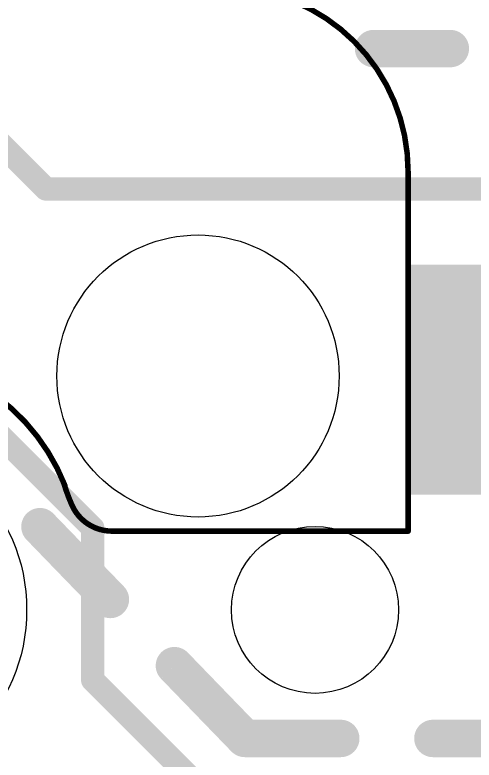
# Model space of a CAD drawing. Extents: x -0.1 to 50.9, y -0.1 to 23.
# Drawn here: x 17.7 to 22.68, y 9.8 to 17.89 of the extents above; entities that cross this region are included whole.
import ezdxf

# ---------------------------------------------------------------- set-up
doc = ezdxf.new("R2010")
doc.units = 0
for name, color, linetype in [('1', 12, 'CONTINUOUS'), ('20', 53, 'CONTINUOUS'), ('21', 40, 'CONTINUOUS')]:
    doc.layers.add(name, color=color, linetype=linetype)

# ---------------------------------------------------------------- blocks, each defined once
blk = doc.blocks.new('RECT')
blk.add_solid([(-0.5, -0.5), (0.5, -0.5), (-0.5, 0.5), (0.5, 0.5)])

msp = doc.modelspace()

# ---------------------------------------------------------------- linework, layer by layer
at = {"layer": '1', "const_width": 0.254}
for points in [[(16.51, 17.526), (18.034, 16.002)], [(18.034, 16.002), (25.781, 16.002)], [(15.2477, 15.6133), (18.542, 12.319)], [(18.542, 12.319), (18.542, 10.668)], [(18.542, 10.668), (19.6596, 9.5504)]]:
    msp.add_lwpolyline(points, dxfattribs=at)
at = {"layer": '1', "const_width": 0.127}
for points in [[(18.034, 16.0655, 1), (18.034, 15.9385)], [(17.9891, 15.9571, 1), (18.0789, 16.0469)], [(18.6055, 12.319, 1), (18.4785, 12.319)], [(18.4971, 12.2741, 1), (18.5869, 12.3639)], [(18.5869, 10.7129, 1), (18.4971, 10.6231)], [(18.4785, 10.668, 1), (18.6055, 10.668)]]:
    msp.add_lwpolyline(points, format="xyb", dxfattribs=at)
at = {"layer": '20'}
for centre, radius in [((19.685, 13.97), 1.5318), ((15.875, 11.43), 1.95), ((20.955, 11.43), 0.9068)]:
    msp.add_circle(centre, radius, dxfattribs=at)
at = {"layer": '21'}
for points, const_width in [([(21.965, 16.19, 0.4142), (19.965, 18.19)], 0.06), ([(21.59, 17.6276, 1), (21.59, 17.4244)], 0.2032), ([(22.4235, 17.4244, 1), (22.4235, 17.6276)], 0.2032), ([(21.98, 16.19, 1), (21.95, 16.19)], 0.03), ([(21.95, 16.19, 1), (21.98, 16.19)], 0.03), ([(18.24, 12.78, 0.3086), (16.18, 14.185)], 0.06), ([(18.225, 12.815, 0.0294), (18.315, 12.57)], 0.06), ([(18.2394, 12.8193, 1), (18.2106, 12.8107)], 0.03), ([(18.226, 12.7745, 1), (18.254, 12.7855)], 0.03), ([(18.315, 12.57, 0.2984), (18.75, 12.285)], 0.06), ([(18.3288, 12.576, 1), (18.3012, 12.564)], 0.03), ([(18.3012, 12.564, 1), (18.3288, 12.576)], 0.03), ([(18.0424, 12.404, 1), (17.8963, 12.2627)], 0.2032), ([(18.75, 12.3, 1), (18.75, 12.27)], 0.03), ([(18.75, 12.27, 1), (18.75, 12.3)], 0.03), ([(21.965, 12.27, 1), (21.965, 12.3)], 0.03), ([(21.95, 12.285, 1), (21.98, 12.285)], 0.03), ([(18.6606, 11.472, 1), (18.8067, 11.6133)], 0.2032), ([(19.5017, 10.8943, 1), (19.3556, 10.7531)], 0.2032), ([(20.193, 10.1346, 1), (20.193, 9.9314)], 0.2032), ([(20.12, 9.9624, 1), (20.266, 10.1036)], 0.2032), ([(21.2342, 9.9314, 1), (21.2342, 10.1346)], 0.2032), ([(22.2342, 10.1346, 1), (22.2342, 9.9314)], 0.2032)]:
    msp.add_lwpolyline(points, format="xyb", dxfattribs=dict(at, const_width=const_width))
for points, const_width in [([(22.4235, 17.526), (21.59, 17.526)], 0.4064), ([(21.965, 16.19), (21.965, 12.285)], 0.06), ([(18.7337, 11.5427), (17.9693, 12.3333)], 0.4064), ([(21.965, 12.285), (18.75, 12.285)], 0.06), ([(20.193, 10.033), (19.4287, 10.8237)], 0.4064), ([(21.2342, 10.033), (20.193, 10.033)], 0.4064), ([(23.2755, 10.033), (22.2342, 10.033)], 0.4064)]:
    msp.add_lwpolyline(points, dxfattribs=dict(at, const_width=const_width))

# ---------------------------------------------------------------- block references
at = {"layer": '1', "xscale": 2.55, "yscale": 2.5}
msp.add_blockref('RECT', (23.235, 13.93), dxfattribs=at)

doc.saveas('drawing.dxf')
